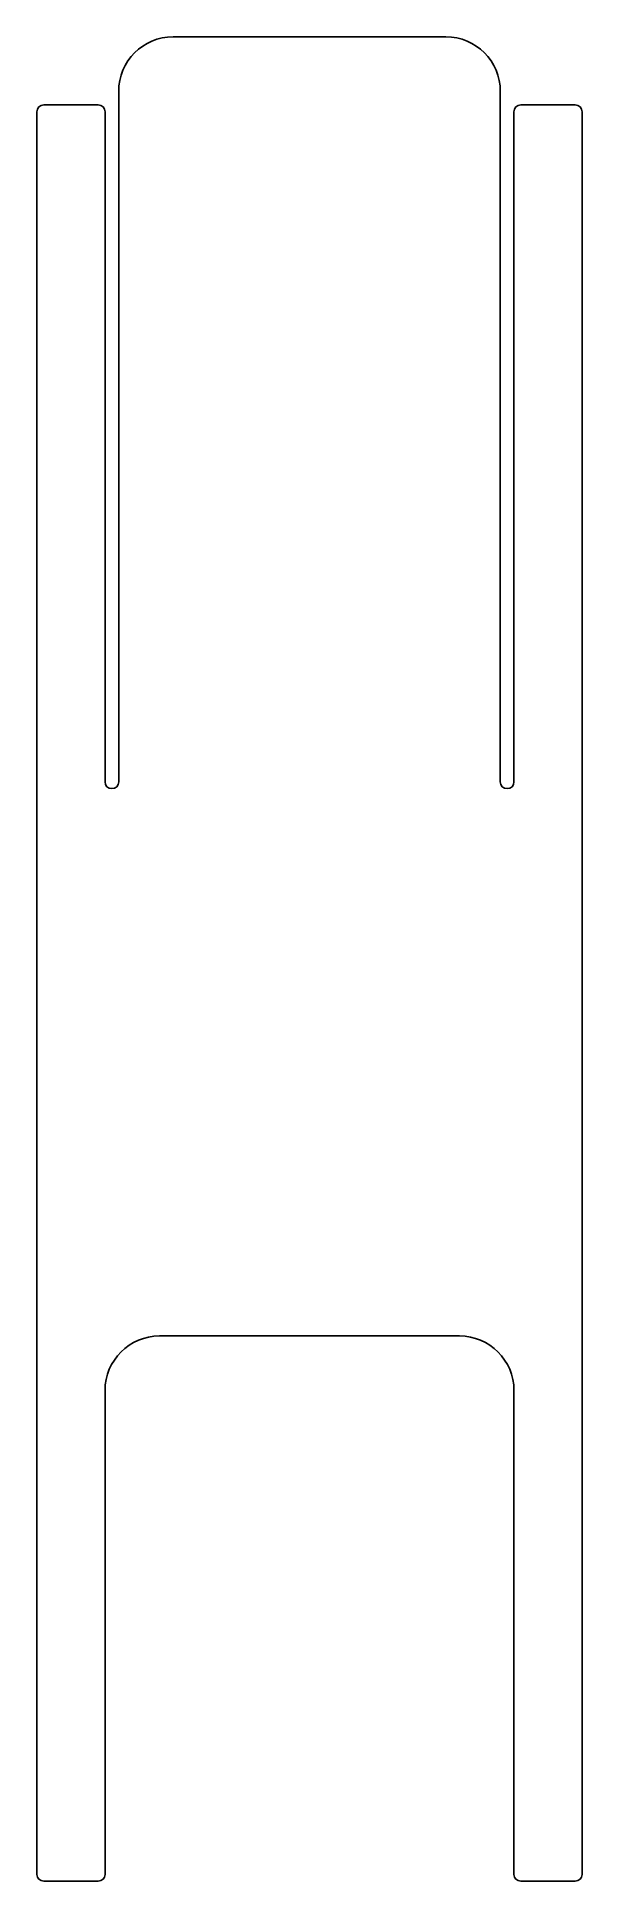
# Model space of a CAD drawing. Header units: millimetres. Extents: x -200 to 200, y -652 to 702.
import ezdxf

# ---------------------------------------------------------------- set-up
doc = ezdxf.new("R2010")
doc.units = ezdxf.units.MM
doc.layers.add('Unfold', color=7, linetype='CONTINUOUS')

msp = doc.modelspace()

# ---------------------------------------------------------------- linework, layer by layer
at = {"layer": 'Unfold'}
for p, q in [((-100, 701.6, 5), (-100, 701.6)), ((-100, 701.6, 5), (-100, 701.6)), ((-100, 701.6, 5), (100, 701.6, 5)), ((-100, 701.6), (100, 701.6)), ((-100, 701.6, 5), (100, 701.6, 5)), ((-100, 701.6), (100, 701.6)), ((100, 701.6, 5), (100, 701.6)), ((100, 701.6, 5), (100, 701.6)), ((-195, 651.6, 5), (-195, 651.6)), ((-195, 651.6, 5), (-195, 651.6)), ((-195, 651.6, 5), (-155, 651.6, 5)), ((-195, 651.6), (-155, 651.6)), ((-195, 651.6, 5), (-155, 651.6, 5)), ((-195, 651.6), (-155, 651.6)), ((-155, 651.6, 5), (-155, 651.6)), ((-155, 651.6, 5), (-155, 651.6)), ((-140, 661.6, 5), (-140, 661.6)), ((-140, 208.6, 5), (-140, 661.6, 5)), ((-140, 208.6), (-140, 661.6)), ((-140, 661.6, 5), (-140, 661.6)), ((-140, 208.6, 5), (-140, 661.6, 5)), ((-140, 208.6), (-140, 661.6)), ((140, 661.6, 5), (140, 661.6)), ((140, 661.6, 5), (140, 661.6)), ((140, 661.6, 5), (140, 208.6, 5)), ((140, 661.6), (140, 208.6)), ((140, 661.6, 5), (140, 208.6, 5)), ((140, 661.6), (140, 208.6)), ((155, 651.6, 5), (155, 651.6)), ((155, 651.6, 5), (155, 651.6)), ((155, 651.6, 5), (195, 651.6, 5)), ((155, 651.6), (195, 651.6)), ((155, 651.6, 5), (195, 651.6, 5)), ((155, 651.6), (195, 651.6)), ((195, 651.6, 5), (195, 651.6)), ((195, 651.6, 5), (195, 651.6)), ((-200, 646.6, 5), (-200, 646.6)), ((-200, 208.6, 5), (-200, 646.6, 5)), ((-200, 208.6), (-200, 646.6)), ((-200, 646.6, 5), (-200, 646.6)), ((-200, 208.6, 5), (-200, 646.6, 5)), ((-200, 208.6), (-200, 646.6)), ((-150, 646.6, 5), (-150, 646.6)), ((-150, 646.6, 5), (-150, 646.6)), ((-150, 646.6, 5), (-150, 208.6, 5)), ((-150, 646.6), (-150, 208.6)), ((-150, 646.6, 5), (-150, 208.6, 5)), ((-150, 646.6), (-150, 208.6)), ((150, 646.6, 5), (150, 646.6)), ((150, 208.6, 5), (150, 646.6, 5)), ((150, 208.6), (150, 646.6)), ((150, 646.6, 5), (150, 646.6)), ((150, 208.6, 5), (150, 646.6, 5)), ((150, 208.6), (150, 646.6)), ((200, 646.6, 5), (200, 646.6)), ((200, 646.6, 5), (200, 646.6)), ((200, 646.6, 5), (200, 208.6, 5)), ((200, 646.6), (200, 208.6)), ((200, 646.6, 5), (200, 208.6, 5)), ((200, 646.6), (200, 208.6)), ((-200, 208.6, 5), (-200, 208.6)), ((-200, 200, 5), (-200, 208.6, 5)), ((-200, 200), (-200, 208.6)), ((-200, 208.6, 5), (-200, 208.6)), ((-200, 200, 5), (-200, 208.6, 5)), ((-200, 200), (-200, 208.6)), ((-150, 208.6, 5), (-150, 208.6)), ((-150, 208.6, 5), (-150, 208.6)), ((-150, 208.6, 5), (-150, 200, 5)), ((-150, 208.6), (-150, 200)), ((-150, 208.6, 5), (-150, 200, 5)), ((-150, 208.6), (-150, 200)), ((-140, 208.6, 5), (-140, 208.6)), ((-140, 200, 5), (-140, 208.6, 5)), ((-140, 200), (-140, 208.6)), ((-140, 208.6, 5), (-140, 208.6)), ((-140, 200, 5), (-140, 208.6, 5)), ((-140, 200), (-140, 208.6)), ((140, 208.6, 5), (140, 208.6)), ((140, 208.6, 5), (140, 208.6)), ((140, 208.6, 5), (140, 200, 5)), ((140, 208.6), (140, 200)), ((140, 208.6, 5), (140, 200, 5)), ((140, 208.6), (140, 200)), ((150, 208.6, 5), (150, 208.6)), ((150, 200, 5), (150, 208.6, 5)), ((150, 200), (150, 208.6)), ((150, 208.6, 5), (150, 208.6)), ((150, 200, 5), (150, 208.6, 5)), ((150, 200), (150, 208.6)), ((200, 208.6, 5), (200, 208.6)), ((200, 208.6, 5), (200, 208.6)), ((200, 208.6, 5), (200, 200, 5)), ((200, 208.6), (200, 200)), ((200, 208.6, 5), (200, 200, 5)), ((200, 208.6), (200, 200)), ((-200, 200, 5), (-200, 200)), ((-200, -200, 5), (-200, 200, 5)), ((-200, -200), (-200, 200)), ((-200, 200, 5), (-200, 200)), ((-200, -200, 5), (-200, 200, 5)), ((-200, -200), (-200, 200)), ((-150, 200, 5), (-150, 200)), ((-150, 200, 5), (-150, 200)), ((-150, 200, 5), (-150, 154.9, 5)), ((-150, 200), (-150, 154.9)), ((-150, 200, 5), (-150, 154.9, 5)), ((-150, 200), (-150, 154.9)), ((-140, 200, 5), (-140, 200)), ((-140, 154.9, 5), (-140, 200, 5)), ((-140, 154.9), (-140, 200)), ((-140, 200, 5), (-140, 200)), ((-140, 154.9, 5), (-140, 200, 5)), ((-140, 154.9), (-140, 200)), ((140, 200, 5), (140, 200)), ((140, 200, 5), (140, 200)), ((140, 200, 5), (140, 154.9, 5)), ((140, 200), (140, 154.9)), ((140, 200, 5), (140, 154.9, 5)), ((140, 200), (140, 154.9)), ((150, 200, 5), (150, 200)), ((150, 154.9, 5), (150, 200, 5)), ((150, 154.9), (150, 200)), ((150, 200, 5), (150, 200)), ((150, 154.9, 5), (150, 200, 5)), ((150, 154.9), (150, 200)), ((200, 200, 5), (200, 200)), ((200, 200, 5), (200, 200)), ((200, 200, 5), (200, -200, 5)), ((200, 200), (200, -200)), ((200, 200, 5), (200, -200, 5)), ((200, 200), (200, -200)), ((-150, 154.9, 5), (-150, 154.9)), ((-150, 154.9, 5), (-150, 154.9)), ((-145.1, 150, 5), (-145.1, 150)), ((-145.1, 150, 5), (-145.1, 150)), ((-145.1, 150, 5), (-144.9, 150, 5)), ((-145.1, 150), (-144.9, 150)), ((-145.1, 150, 5), (-144.9, 150, 5)), ((-145.1, 150), (-144.9, 150)), ((-144.9, 150, 5), (-144.9, 150)), ((-144.9, 150, 5), (-144.9, 150)), ((-140, 154.9, 5), (-140, 154.9)), ((-140, 154.9, 5), (-140, 154.9)), ((140, 154.9, 5), (140, 154.9)), ((140, 154.9, 5), (140, 154.9)), ((144.9, 150, 5), (144.9, 150)), ((144.9, 150, 5), (144.9, 150)), ((144.9, 150, 5), (145.1, 150, 5)), ((144.9, 150), (145.1, 150)), ((144.9, 150, 5), (145.1, 150, 5)), ((144.9, 150), (145.1, 150)), ((145.1, 150, 5), (145.1, 150)), ((145.1, 150, 5), (145.1, 150)), ((150, 154.9, 5), (150, 154.9)), ((150, 154.9, 5), (150, 154.9)), ((-200, -200, 5), (-200, -200)), ((-200, -208.6, 5), (-200, -200, 5)), ((-200, -208.6), (-200, -200)), ((-200, -200, 5), (-200, -200)), ((-200, -208.6, 5), (-200, -200, 5)), ((-200, -208.6), (-200, -200)), ((200, -200, 5), (200, -200)), ((200, -200, 5), (200, -200)), ((200, -200, 5), (200, -208.6, 5)), ((200, -200), (200, -208.6)), ((200, -200, 5), (200, -208.6, 5)), ((200, -200), (200, -208.6)), ((-200, -208.6, 5), (-200, -208.6)), ((-200, -646.6, 5), (-200, -208.6, 5)), ((-200, -646.6), (-200, -208.6)), ((-200, -208.6, 5), (-200, -208.6)), ((-200, -646.6, 5), (-200, -208.6, 5)), ((-200, -646.6), (-200, -208.6)), ((200, -208.6, 5), (200, -208.6)), ((200, -208.6, 5), (200, -208.6)), ((200, -208.6, 5), (200, -646.6, 5)), ((200, -208.6), (200, -646.6)), ((200, -208.6, 5), (200, -646.6, 5)), ((200, -208.6), (200, -646.6)), ((-110, -251.6, 5), (-110, -251.6)), ((110, -251.6, 5), (-110, -251.6, 5)), ((110, -251.6), (-110, -251.6)), ((-110, -251.6, 5), (-110, -251.6)), ((110, -251.6, 5), (-110, -251.6, 5)), ((110, -251.6), (-110, -251.6)), ((110, -251.6, 5), (110, -251.6)), ((110, -251.6, 5), (110, -251.6)), ((-150, -291.6, 5), (-150, -291.6)), ((-150, -291.6, 5), (-150, -291.6)), ((-150, -291.6, 5), (-150, -646.6, 5)), ((-150, -291.6), (-150, -646.6)), ((-150, -291.6, 5), (-150, -646.6, 5)), ((-150, -291.6), (-150, -646.6)), ((150, -291.6, 5), (150, -291.6)), ((150, -646.6, 5), (150, -291.6, 5)), ((150, -646.6), (150, -291.6)), ((150, -291.6, 5), (150, -291.6)), ((150, -646.6, 5), (150, -291.6, 5)), ((150, -646.6), (150, -291.6)), ((-200, -646.6, 5), (-200, -646.6)), ((-200, -646.6, 5), (-200, -646.6)), ((-150, -646.6, 5), (-150, -646.6)), ((-150, -646.6, 5), (-150, -646.6)), ((150, -646.6, 5), (150, -646.6)), ((150, -646.6, 5), (150, -646.6)), ((200, -646.6, 5), (200, -646.6)), ((200, -646.6, 5), (200, -646.6)), ((-195, -651.6, 5), (-195, -651.6)), ((-155, -651.6, 5), (-195, -651.6, 5)), ((-155, -651.6), (-195, -651.6)), ((-195, -651.6, 5), (-195, -651.6)), ((-155, -651.6, 5), (-195, -651.6, 5)), ((-155, -651.6), (-195, -651.6)), ((-155, -651.6, 5), (-155, -651.6)), ((-155, -651.6, 5), (-155, -651.6)), ((155, -651.6, 5), (155, -651.6)), ((195, -651.6, 5), (155, -651.6, 5)), ((195, -651.6), (155, -651.6)), ((155, -651.6, 5), (155, -651.6)), ((195, -651.6, 5), (155, -651.6, 5)), ((195, -651.6), (155, -651.6)), ((195, -651.6, 5), (195, -651.6)), ((195, -651.6, 5), (195, -651.6))]:
    msp.add_line(p, q, dxfattribs=at)
for centre, radius, start, end in [((-100, 661.6, 5), 40, 90, -180), ((-100, 661.6), 40, 90, -180), ((-100, 661.6, 5), 40, 90, -180), ((-100, 661.6), 40, 90, -180), ((100, 661.6, 5), 40, 0, 90), ((100, 661.6), 40, 0, 90), ((100, 661.6, 5), 40, 0, 90), ((100, 661.6), 40, 0, 90), ((-195, 646.6, 5), 5, 90, 180), ((-195, 646.6), 5, 90, 180), ((-195, 646.6, 5), 5, 90, 180), ((-195, 646.6), 5, 90, 180), ((-155, 646.6, 5), 5, 0, 90), ((-155, 646.6), 5, 0, 90), ((-155, 646.6, 5), 5, 0, 90), ((-155, 646.6), 5, 0, 90), ((155, 646.6, 5), 5, 90, 180), ((155, 646.6), 5, 90, 180), ((155, 646.6, 5), 5, 90, 180), ((155, 646.6), 5, 90, 180), ((195, 646.6, 5), 5, 0, 90), ((195, 646.6), 5, 0, 90), ((195, 646.6, 5), 5, 0, 90), ((195, 646.6), 5, 0, 90), ((-145.1, 154.9, 5), 4.9, 180, -90), ((-145.1, 154.9), 4.9, 180, -90), ((-145.1, 154.9, 5), 4.9, 180, -90), ((-145.1, 154.9), 4.9, 180, -90), ((-144.9, 154.9, 5), 4.9, -90, 0), ((-144.9, 154.9), 4.9, -90, 0), ((-144.9, 154.9, 5), 4.9, -90, 0), ((-144.9, 154.9), 4.9, -90, 0), ((144.9, 154.9, 5), 4.9, 180, -90), ((144.9, 154.9), 4.9, 180, -90), ((144.9, 154.9, 5), 4.9, 180, -90), ((144.9, 154.9), 4.9, 180, -90), ((145.1, 154.9, 5), 4.9, -90, 0), ((145.1, 154.9), 4.9, -90, 0), ((145.1, 154.9, 5), 4.9, -90, 0), ((145.1, 154.9), 4.9, -90, 0), ((-110, -291.6, 5), 40, 90, -180), ((-110, -291.6), 40, 90, -180), ((-110, -291.6, 5), 40, 90, -180), ((-110, -291.6), 40, 90, -180), ((110, -291.6, 5), 40, 0, 90), ((110, -291.6), 40, 0, 90), ((110, -291.6, 5), 40, 0, 90), ((110, -291.6), 40, 0, 90), ((-195, -646.6, 5), 5, 180, -90), ((-195, -646.6), 5, 180, -90), ((-195, -646.6, 5), 5, 180, -90), ((-195, -646.6), 5, 180, -90), ((-155, -646.6, 5), 5, -90, 0), ((-155, -646.6), 5, -90, 0), ((-155, -646.6, 5), 5, -90, 0), ((-155, -646.6), 5, -90, 0), ((155, -646.6, 5), 5, 180, -90), ((155, -646.6), 5, 180, -90), ((155, -646.6, 5), 5, 180, -90), ((155, -646.6), 5, 180, -90), ((195, -646.6, 5), 5, -90, 0), ((195, -646.6), 5, -90, 0), ((195, -646.6, 5), 5, -90, 0), ((195, -646.6), 5, -90, 0)]:
    msp.add_arc(centre, radius, start, end, dxfattribs=at)

doc.saveas('drawing.dxf')
